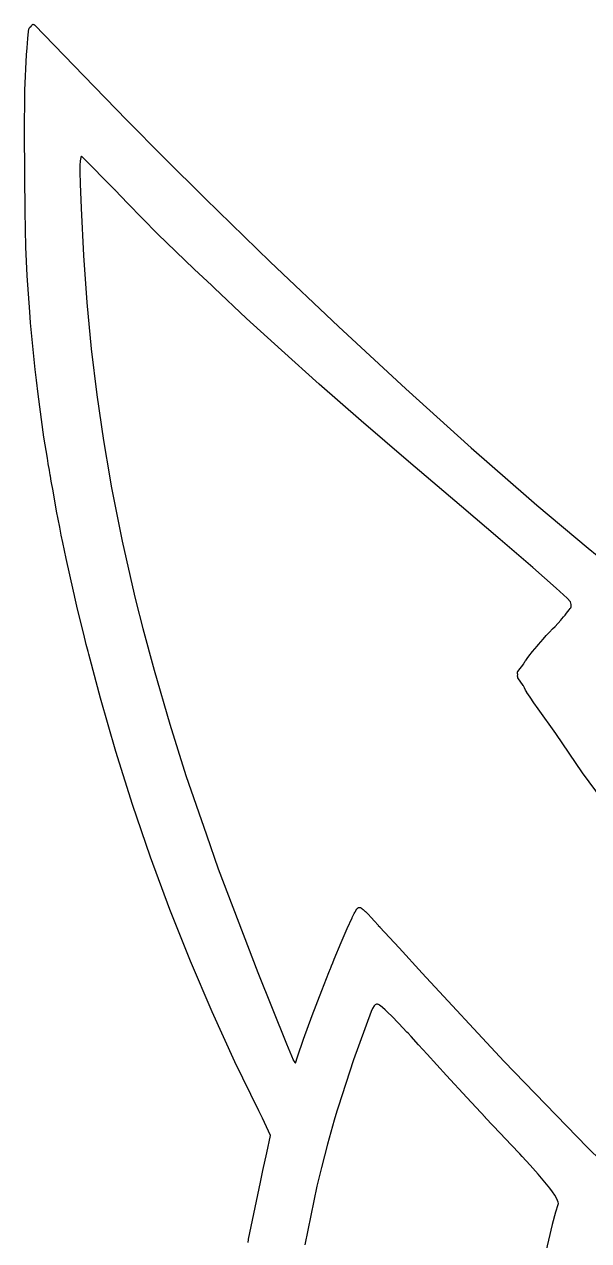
# Model space of a CAD drawing. Extents: x 98.7 to 142.9, y -103.3 to -43.4.
# Drawn here: x 98.72 to 106.95, y -81.86 to -64.11 of the extents above; entities that cross this region are included whole.
import ezdxf

# ---------------------------------------------------------------- set-up
doc = ezdxf.new("R2010")
doc.units = 0
doc.layers.add('BLACK', color=7, linetype='CONTINUOUS')

msp = doc.modelspace()

# ---------------------------------------------------------------- linework, layer by layer
at = {"layer": 'BLACK', "linetype": 'CONTINUOUS'}
for p, q in [((98.7659, -64.313), (98.7767, -64.2134)), ((98.7767, -64.2134), (98.7775, -64.2118)), ((98.7772, -64.2101), (98.789, -64.1622)), ((98.7775, -64.2118), (98.7772, -64.2101)), ((98.789, -64.1622), (98.7947, -64.1546)), ((98.7947, -64.1546), (98.799, -64.1485)), ((98.799, -64.1485), (98.7994, -64.1476)), ((98.7994, -64.1476), (98.7996, -64.1475)), ((98.7996, -64.1475), (98.8001, -64.1469)), ((98.8001, -64.1469), (98.8023, -64.1455)), ((98.8023, -64.1455), (98.81, -64.1441)), ((98.81, -64.1441), (98.8108, -64.1434)), ((98.8108, -64.1434), (98.8121, -64.1435)), ((98.8121, -64.1435), (98.8175, -64.1418)), ((98.8175, -64.1418), (98.8216, -64.1268)), ((98.8216, -64.1268), (98.8257, -64.1214)), ((98.8257, -64.1214), (98.8284, -64.1152)), ((98.8284, -64.1152), (98.8315, -64.114)), ((98.8315, -64.114), (98.8334, -64.1115)), ((98.8334, -64.1115), (98.8402, -64.1106)), ((98.8402, -64.1106), (98.8465, -64.1081)), ((98.8465, -64.1081), (98.8495, -64.1094)), ((98.8495, -64.1094), (98.8527, -64.109)), ((98.8527, -64.109), (98.8581, -64.1131)), ((98.8581, -64.1131), (98.8644, -64.1159)), ((98.8644, -64.1159), (99.5839, -64.8621)), ((98.7584, -64.4507), (98.7658, -64.3143)), ((98.7658, -64.3143), (98.7661, -64.3137)), ((98.7661, -64.3137), (98.7659, -64.313)), ((98.7228, -65.0674), (98.7475, -64.5549)), ((98.7475, -64.5549), (98.7478, -64.5542)), ((98.7476, -64.5534), (98.7584, -64.4507)), ((98.7478, -64.5542), (98.7476, -64.5534)), ((99.5839, -64.8621), (100.213, -65.5081)), ((98.7163, -65.7285), (98.7227, -65.0683)), ((98.7227, -65.0683), (98.7229, -65.0679)), ((98.7229, -65.0679), (98.7228, -65.0674)), ((100.213, -65.5081), (100.754, -66.0518)), ((98.7164, -65.7288), (98.7163, -65.7285)), ((98.7163, -65.7291), (98.7164, -65.7288)), ((98.7232, -66.2297), (98.7163, -65.7291)), ((99.5464, -66.0383), (99.5411, -66.0528)), ((99.5491, -66.0337), (99.5464, -66.0383)), ((100.037, -66.5237), (99.5491, -66.0337)), ((99.5268, -66.1699), (99.5252, -66.2604)), ((99.532, -66.1008), (99.5268, -66.1699)), ((99.5411, -66.0528), (99.532, -66.1008)), ((100.754, -66.0518), (101.354, -66.6503)), ((98.7212, -66.3699), (98.7232, -66.2297)), ((98.7213, -66.3703), (98.7212, -66.3699)), ((98.7212, -66.3707), (98.7213, -66.3703)), ((98.7289, -66.7785), (98.7212, -66.3707)), ((99.5252, -66.2604), (99.5292, -66.4369)), ((99.5292, -66.4369), (99.5435, -66.7897)), ((100.04, -66.5262), (100.037, -66.5237)), ((100.04, -66.5263), (100.04, -66.5262)), ((100.04, -66.5266), (100.04, -66.5263)), ((100.221, -66.7198), (100.04, -66.5266)), ((100.221, -66.7199), (100.221, -66.7198)), ((100.221, -66.7202), (100.221, -66.7199)), ((100.66, -67.1649), (100.221, -66.7202)), ((101.354, -66.6503), (102.304, -67.5737)), ((98.7293, -66.835), (98.7289, -66.7785)), ((98.7294, -66.8352), (98.7293, -66.835)), ((98.7293, -66.8353), (98.7294, -66.8352)), ((98.7401, -67.3585), (98.7293, -66.8353)), ((99.5435, -66.7897), (99.579, -67.4842)), ((100.66, -67.165), (100.66, -67.1649)), ((100.66, -67.1653), (100.66, -67.165)), ((101.195, -67.682), (100.66, -67.1653)), ((98.7402, -67.3588), (98.7401, -67.3585)), ((98.7401, -67.3591), (98.7402, -67.3588)), ((98.7578, -67.7764), (98.7401, -67.3591)), ((99.579, -67.4842), (99.6288, -68.1682)), ((102.304, -67.5737), (103.299, -68.5186)), ((98.758, -67.7768), (98.7578, -67.7764)), ((98.7579, -67.7772), (98.758, -67.7768)), ((98.798, -68.3034), (98.7579, -67.7772)), ((101.195, -67.6821), (101.195, -67.682)), ((101.195, -67.6823), (101.195, -67.6821)), ((101.453, -67.9227), (101.195, -67.6823)), ((101.485, -67.9543), (101.453, -67.9227)), ((101.486, -67.9544), (101.485, -67.9543)), ((101.486, -67.9545), (101.486, -67.9544)), ((101.96, -68.4002), (101.486, -67.9545)), ((99.6288, -68.1682), (99.6934, -68.8442)), ((98.8081, -68.4646), (98.798, -68.3034)), ((98.8083, -68.465), (98.8081, -68.4646)), ((98.8082, -68.4655), (98.8083, -68.465)), ((98.876, -69.1471), (98.8082, -68.4655)), ((101.96, -68.4003), (101.96, -68.4002)), ((101.96, -68.4004), (101.96, -68.4003)), ((102.467, -68.864), (101.96, -68.4004)), ((103.299, -68.5186), (104.284, -69.4304)), ((99.6934, -68.8442), (99.7734, -69.5144)), ((102.467, -68.8642), (102.467, -68.864)), ((102.467, -68.864), (102.467, -68.864)), ((103.02, -69.3581), (102.467, -68.8642)), ((98.8762, -69.1474), (98.876, -69.1471)), ((98.8761, -69.1478), (98.8762, -69.1474)), ((98.8952, -69.3007), (98.8761, -69.1478)), ((98.9164, -69.507), (98.8952, -69.3007)), ((103.02, -69.3582), (103.02, -69.3581)), ((103.02, -69.3583), (103.02, -69.3582)), ((103.633, -69.8952), (103.02, -69.3583)), ((98.9166, -69.5074), (98.9164, -69.507)), ((98.9165, -69.5079), (98.9166, -69.5074)), ((99.003, -70.1348), (98.9165, -69.5079)), ((99.7734, -69.5144), (99.8693, -70.1813)), ((104.284, -69.4304), (105.234, -70.2878)), ((103.633, -69.8953), (103.633, -69.8952)), ((103.633, -69.8952), (103.633, -69.8952)), ((104.32, -70.4878), (103.633, -69.8953)), ((99.0032, -70.1351), (99.003, -70.1348)), ((99.0031, -70.1354), (99.0032, -70.1351)), ((99.0529, -70.4397), (99.0031, -70.1354)), ((99.8693, -70.1813), (99.9616, -70.7289)), ((105.234, -70.2878), (106.079, -71.0268)), ((99.0651, -70.5209), (99.0529, -70.4397)), ((99.0653, -70.5212), (99.0651, -70.5209)), ((99.0652, -70.5215), (99.0653, -70.5212)), ((99.0821, -70.6178), (99.0652, -70.5215)), ((99.0883, -70.6558), (99.0821, -70.6178)), ((99.0929, -70.6858), (99.0883, -70.6558)), ((104.32, -70.4879), (104.32, -70.4878)), ((104.32, -70.4878), (104.32, -70.4878)), ((105.095, -71.1485), (104.32, -70.4879)), ((99.0931, -70.6862), (99.0929, -70.6858)), ((99.093, -70.6866), (99.0931, -70.6862)), ((99.0961, -70.7036), (99.093, -70.6866)), ((99.1081, -70.7764), (99.0961, -70.7036)), ((99.1082, -70.7767), (99.1081, -70.7764)), ((99.1082, -70.777), (99.1082, -70.7767)), ((99.1347, -70.9181), (99.1082, -70.777)), ((99.9616, -70.7289), (99.983, -70.8512)), ((99.1862, -71.2122), (99.1347, -70.9181)), ((99.983, -70.8512), (100.145, -71.6539)), ((105.657, -71.6273), (105.095, -71.1485)), ((106.079, -71.0268), (106.196, -71.127)), ((106.196, -71.127), (106.943, -71.7545)), ((99.1864, -71.2125), (99.1862, -71.2122)), ((99.1863, -71.2128), (99.1864, -71.2125)), ((99.2334, -71.4483), (99.1863, -71.2128)), ((99.2547, -71.5635), (99.2334, -71.4483)), ((99.2549, -71.5639), (99.2547, -71.5635)), ((99.2548, -71.5643), (99.2549, -71.5639)), ((99.2785, -71.6735), (99.2548, -71.5643)), ((99.325, -71.9062), (99.2785, -71.6735)), ((100.145, -71.6539), (100.321, -72.4258)), ((106.134, -72.0386), (105.657, -71.6273)), ((106.943, -71.7545), (107.203, -71.9679)), ((99.3252, -71.9065), (99.325, -71.9062)), ((99.3251, -71.9068), (99.3252, -71.9065)), ((99.4313, -72.3796), (99.3251, -71.9068)), ((106.477, -72.3383), (106.134, -72.0386)), ((99.4458, -72.4468), (99.4313, -72.3796)), ((100.321, -72.4258), (100.345, -72.5286)), ((106.634, -72.4824), (106.477, -72.3383)), ((99.446, -72.4472), (99.4458, -72.4468)), ((99.446, -72.4476), (99.446, -72.4472)), ((99.4517, -72.4704), (99.446, -72.4476)), ((99.4814, -72.6029), (99.4517, -72.4704)), ((99.4816, -72.6032), (99.4814, -72.6029)), ((99.4815, -72.6035), (99.4816, -72.6032)), ((99.582, -73.0074), (99.4815, -72.6035)), ((100.345, -72.5286), (100.446, -72.9256)), ((106.685, -72.5378), (106.634, -72.4824)), ((106.686, -72.5391), (106.685, -72.5378)), ((106.692, -72.5572), (106.686, -72.5391)), ((106.689, -72.6229), (106.693, -72.6088)), ((106.695, -72.5745), (106.692, -72.5572)), ((106.693, -72.6088), (106.695, -72.5915)), ((106.695, -72.5915), (106.695, -72.5745)), ((106.544, -72.8029), (106.559, -72.7862)), ((106.559, -72.7862), (106.583, -72.7579)), ((106.583, -72.7579), (106.606, -72.7306)), ((106.606, -72.7306), (106.627, -72.7044)), ((106.627, -72.7044), (106.647, -72.6795)), ((106.647, -72.6795), (106.665, -72.6561)), ((106.665, -72.6561), (106.681, -72.6344)), ((106.681, -72.6344), (106.689, -72.6229)), ((100.446, -72.9256), (100.609, -73.537)), ((106.378, -72.979), (106.422, -72.9328)), ((106.422, -72.9326), (106.423, -72.9323)), ((106.422, -72.9328), (106.422, -72.9326)), ((106.423, -72.9323), (106.459, -72.8966)), ((106.459, -72.8966), (106.544, -72.8029)), ((99.6187, -73.1612), (99.582, -73.0074)), ((106.218, -73.1628), (106.286, -73.0811)), ((106.286, -73.0806), (106.332, -73.029)), ((106.286, -73.081), (106.286, -73.0806)), ((106.286, -73.0811), (106.286, -73.081)), ((106.332, -73.0287), (106.377, -72.9794)), ((106.332, -73.0289), (106.332, -73.0287)), ((106.332, -73.029), (106.332, -73.0289)), ((106.377, -72.9794), (106.378, -72.9793)), ((106.378, -72.9793), (106.378, -72.979)), ((99.6189, -73.1614), (99.6187, -73.1612)), ((99.6189, -73.1617), (99.6189, -73.1614)), ((99.6456, -73.2627), (99.6189, -73.1617)), ((99.6554, -73.3021), (99.6456, -73.2627)), ((99.6556, -73.3024), (99.6554, -73.3021)), ((99.6555, -73.3027), (99.6556, -73.3024)), ((99.6747, -73.373), (99.6555, -73.3027)), ((106.076, -73.3313), (106.131, -73.2628)), ((106.131, -73.2622), (106.197, -73.1854)), ((106.131, -73.2626), (106.131, -73.2622)), ((106.131, -73.2628), (106.131, -73.2626)), ((106.197, -73.1854), (106.198, -73.1852)), ((106.198, -73.1849), (106.218, -73.1628)), ((106.198, -73.1852), (106.198, -73.1849)), ((99.8252, -73.9423), (99.6747, -73.373)), ((105.915, -73.5565), (106.003, -73.4403)), ((106.003, -73.4403), (106.011, -73.4253)), ((106.011, -73.4253), (106.012, -73.4249)), ((106.012, -73.4242), (106.03, -73.3954)), ((106.012, -73.4249), (106.012, -73.4242)), ((106.03, -73.3954), (106.031, -73.3951)), ((106.031, -73.3945), (106.051, -73.3644)), ((106.031, -73.3951), (106.031, -73.3945)), ((106.051, -73.3644), (106.052, -73.3641)), ((106.052, -73.3637), (106.075, -73.3321)), ((106.052, -73.3641), (106.052, -73.3637)), ((106.075, -73.3321), (106.076, -73.3318)), ((106.076, -73.3318), (106.076, -73.3313)), ((100.609, -73.537), (100.838, -74.3233)), ((105.91, -73.5753), (105.912, -73.5693)), ((105.912, -73.5786), (105.91, -73.5753)), ((105.911, -73.563), (105.914, -73.5602)), ((105.912, -73.5693), (105.911, -73.563)), ((105.911, -73.6154), (105.914, -73.6108)), ((105.912, -73.6199), (105.911, -73.6154)), ((105.911, -73.6244), (105.912, -73.6199)), ((105.914, -73.6291), (105.911, -73.6244)), ((105.912, -73.5824), (105.912, -73.5786)), ((105.919, -73.5987), (105.912, -73.5824)), ((105.914, -73.5602), (105.915, -73.5565)), ((105.914, -73.6108), (105.915, -73.6054)), ((105.915, -73.6344), (105.914, -73.6291)), ((105.915, -73.6054), (105.919, -73.5987)), ((105.915, -73.635), (105.915, -73.6344)), ((105.915, -73.6405), (105.915, -73.635)), ((105.917, -73.6435), (105.915, -73.6405)), ((105.918, -73.6473), (105.917, -73.6435)), ((105.996, -73.76), (105.918, -73.6473)), ((105.997, -73.7622), (105.996, -73.76)), ((105.997, -73.7627), (105.997, -73.7622)), ((105.997, -73.7634), (105.997, -73.7627)), ((106.012, -73.793), (105.997, -73.7634)), ((106.012, -73.7934), (106.012, -73.793)), ((106.012, -73.7939), (106.012, -73.7934)), ((106.029, -73.825), (106.012, -73.7939)), ((106.03, -73.8252), (106.029, -73.825)), ((106.03, -73.8257), (106.03, -73.8252)), ((106.049, -73.8584), (106.03, -73.8257)), ((106.049, -73.8587), (106.049, -73.8584)), ((99.8254, -73.9425), (99.8252, -73.9423)), ((99.8253, -73.9429), (99.8254, -73.9425)), ((100.051, -74.7212), (99.8253, -73.9429)), ((106.049, -73.8591), (106.049, -73.8587)), ((106.095, -73.9302), (106.049, -73.8591)), ((106.095, -73.9304), (106.095, -73.9302)), ((106.095, -73.9308), (106.095, -73.9304)), ((106.15, -74.0108), (106.095, -73.9308)), ((106.15, -74.0109), (106.15, -74.0108)), ((106.15, -74.011), (106.15, -74.0109)), ((106.212, -74.1015), (106.15, -74.011)), ((106.213, -74.1016), (106.212, -74.1015)), ((106.213, -74.1019), (106.213, -74.1016)), ((106.471, -74.4588), (106.213, -74.1019)), ((100.838, -74.3233), (101.074, -75.0735)), ((106.861, -75.0351), (106.471, -74.4588)), ((100.051, -74.7215), (100.051, -74.7212)), ((100.051, -74.7218), (100.051, -74.7215)), ((100.296, -75.4963), (100.051, -74.7218)), ((101.074, -75.0735), (101.373, -75.9385)), ((106.861, -75.0354), (106.861, -75.0351)), ((106.861, -75.036), (106.861, -75.0354)), ((107.8, -76.3059), (106.861, -75.036)), ((100.296, -75.4965), (100.296, -75.4963)), ((100.296, -75.4968), (100.296, -75.4965)), ((100.559, -76.2657), (100.296, -75.4968)), ((101.373, -75.9385), (101.544, -76.4331)), ((100.559, -76.2659), (100.559, -76.2657)), ((100.559, -76.2663), (100.559, -76.2659)), ((100.841, -77.0278), (100.559, -76.2663)), ((101.544, -76.4331), (102.125, -77.9487)), ((100.841, -77.028), (100.841, -77.0278)), ((100.841, -77.0284), (100.841, -77.028)), ((101.139, -77.7808), (100.841, -77.0284)), ((103.544, -77.0618), (103.568, -77.0197)), ((103.568, -77.0197), (103.573, -77.0159)), ((103.573, -77.0159), (103.575, -77.0122)), ((103.575, -77.0122), (103.577, -77.0116)), ((103.577, -77.0116), (103.578, -77.0098)), ((103.578, -77.0098), (103.579, -77.0093)), ((103.579, -77.0092), (103.581, -77.0086)), ((103.579, -77.0093), (103.579, -77.0092)), ((103.579, -77.0093), (103.579, -77.0093)), ((103.581, -77.0086), (103.582, -77.0068)), ((103.582, -77.0068), (103.583, -77.0061)), ((103.583, -77.0061), (103.586, -77.0057)), ((103.586, -77.0057), (103.588, -77.0034)), ((103.588, -77.0034), (103.593, -77.0005)), ((103.593, -77.0005), (103.596, -77.0002)), ((103.596, -77), (103.597, -76.9995)), ((103.596, -77.0001), (103.596, -77)), ((103.596, -77.0002), (103.596, -77.0001)), ((103.596, -77.0001), (103.596, -77.0001)), ((103.597, -76.9995), (103.599, -76.9981)), ((103.599, -76.9981), (103.601, -76.9984)), ((103.601, -76.9984), (103.601, -76.9982)), ((103.601, -76.9982), (103.603, -76.9984)), ((103.603, -76.9984), (103.603, -76.998)), ((103.603, -76.998), (103.608, -76.9989)), ((103.608, -76.9989), (103.613, -76.9982)), ((103.608, -76.9989), (103.608, -76.9989)), ((103.613, -76.9982), (103.614, -76.9985)), ((103.614, -76.9985), (103.615, -76.9983)), ((103.615, -76.9983), (103.616, -76.9991)), ((103.616, -76.9991), (103.617, -76.9993)), ((103.617, -76.9993), (103.617, -76.9993)), ((103.617, -76.9993), (103.617, -76.9993)), ((103.617, -76.9993), (103.62, -77.0004)), ((103.62, -77.0004), (103.621, -77.0011)), ((103.621, -77.0011), (103.622, -77.0013)), ((103.622, -77.0013), (103.625, -77.0028)), ((103.625, -77.0028), (103.626, -77.003)), ((103.626, -77.003), (103.633, -77.0079)), ((103.633, -77.0079), (103.634, -77.0089)), ((103.634, -77.0089), (103.635, -77.0092)), ((103.635, -77.0092), (103.645, -77.0171)), ((103.645, -77.0171), (103.646, -77.0177)), ((103.646, -77.0177), (103.646, -77.0179)), ((103.646, -77.0179), (103.659, -77.0286)), ((103.659, -77.0286), (103.659, -77.0291)), ((103.659, -77.0291), (103.66, -77.0293)), ((103.66, -77.0293), (103.691, -77.0587)), ((103.427, -77.3048), (103.5, -77.148)), ((103.5, -77.1472), (103.53, -77.0893)), ((103.5, -77.1477), (103.5, -77.1472)), ((103.5, -77.148), (103.5, -77.1477)), ((103.53, -77.0883), (103.54, -77.0709)), ((103.53, -77.0889), (103.53, -77.0883)), ((103.53, -77.0893), (103.53, -77.0889)), ((103.54, -77.0709), (103.543, -77.0636)), ((103.543, -77.0636), (103.544, -77.0629)), ((103.544, -77.0629), (103.544, -77.0618)), ((103.691, -77.0587), (103.691, -77.0591)), ((103.691, -77.0591), (103.692, -77.0592)), ((103.692, -77.0592), (103.731, -77.0981)), ((103.731, -77.0981), (103.731, -77.0983)), ((103.731, -77.0983), (103.731, -77.0985)), ((103.731, -77.0985), (103.776, -77.1455)), ((103.776, -77.1455), (103.776, -77.1457)), ((103.776, -77.1457), (103.777, -77.1458)), ((103.777, -77.1458), (103.827, -77.1997)), ((103.827, -77.1997), (103.827, -77.1999)), ((103.827, -77.1999), (103.827, -77.2)), ((103.827, -77.2), (103.881, -77.2595)), ((103.338, -77.5099), (103.426, -77.3054)), ((103.426, -77.3054), (103.427, -77.3052)), ((103.427, -77.3052), (103.427, -77.3048)), ((103.881, -77.2595), (103.881, -77.2596)), ((103.881, -77.2596), (103.881, -77.2597)), ((103.881, -77.2597), (103.901, -77.2823)), ((103.901, -77.2823), (103.904, -77.2846)), ((103.904, -77.2846), (103.904, -77.2848)), ((103.904, -77.2848), (103.904, -77.2848)), ((103.904, -77.2848), (104.185, -77.5872)), ((103.238, -77.7537), (103.338, -77.5103)), ((103.338, -77.5101), (103.338, -77.5099)), ((103.338, -77.5103), (103.338, -77.5101)), ((103.217, -77.8063), (103.238, -77.754)), ((103.238, -77.7538), (103.238, -77.7537)), ((103.238, -77.754), (103.238, -77.7538)), ((104.185, -77.5872), (104.185, -77.5873)), ((104.185, -77.5873), (104.185, -77.5874)), ((104.185, -77.5874), (104.522, -77.9566)), ((101.14, -77.7811), (101.139, -77.7808)), ((101.14, -77.7814), (101.14, -77.7811)), ((101.455, -78.5231), (101.14, -77.7814)), ((103.16, -77.9483), (103.183, -77.8879)), ((103.183, -77.8879), (103.184, -77.8878)), ((103.184, -77.8876), (103.188, -77.878)), ((103.184, -77.8878), (103.184, -77.8876)), ((103.188, -77.878), (103.198, -77.8522)), ((103.198, -77.8519), (103.217, -77.8063)), ((103.198, -77.8521), (103.198, -77.8519)), ((103.198, -77.8522), (103.198, -77.8521)), ((102.125, -77.9487), (102.542, -78.9911)), ((103.055, -78.2118), (103.16, -77.9483)), ((104.522, -77.9566), (105.714, -79.2416)), ((102.915, -78.5776), (103.055, -78.2121)), ((103.055, -78.212), (103.055, -78.2118)), ((103.055, -78.2121), (103.055, -78.212)), ((103.798, -78.4719), (103.776, -78.5184)), ((103.82, -78.435), (103.798, -78.4719)), ((103.821, -78.4332), (103.82, -78.435)), ((103.833, -78.4222), (103.821, -78.4332)), ((103.844, -78.4148), (103.833, -78.4222)), ((103.854, -78.4104), (103.844, -78.4148)), ((103.863, -78.4083), (103.854, -78.4104)), ((103.866, -78.4084), (103.863, -78.4083)), ((103.87, -78.4102), (103.866, -78.4084)), ((103.877, -78.4132), (103.87, -78.4102)), ((103.884, -78.4169), (103.877, -78.4132)), ((103.891, -78.4212), (103.884, -78.4169)), ((103.899, -78.4261), (103.891, -78.4212)), ((103.917, -78.4383), (103.899, -78.4261)), ((103.937, -78.4531), (103.917, -78.4383)), ((103.944, -78.4595), (103.937, -78.4531)), ((103.981, -78.494), (103.944, -78.4595)), ((101.456, -78.5234), (101.455, -78.5231)), ((101.456, -78.5237), (101.456, -78.5234)), ((101.788, -79.2529), (101.456, -78.5237)), ((102.79, -78.9226), (102.915, -78.578)), ((102.915, -78.5778), (102.915, -78.5776)), ((102.915, -78.578), (102.915, -78.5778)), ((103.776, -78.5184), (103.521, -79.2234)), ((104.024, -78.5357), (103.981, -78.494)), ((104.072, -78.5827), (104.024, -78.5357)), ((104.179, -78.6914), (104.072, -78.5827)), ((104.299, -78.817), (104.179, -78.6914)), ((104.316, -78.8346), (104.299, -78.817)), ((102.542, -78.9911), (102.637, -79.2223)), ((102.704, -79.1792), (102.79, -78.9232)), ((102.79, -78.9229), (102.79, -78.9226)), ((102.79, -78.9232), (102.79, -78.9229)), ((104.358, -78.8804), (104.316, -78.8346)), ((104.468, -79.002), (104.358, -78.8804)), ((104.593, -79.1399), (104.468, -79.002)), ((104.468, -79.002), (104.468, -79.002)), ((102.671, -79.2694), (102.704, -79.1792)), ((104.593, -79.14), (104.593, -79.1399)), ((104.593, -79.1399), (104.593, -79.1399)), ((104.877, -79.4533), (104.593, -79.14)), ((101.788, -79.2532), (101.788, -79.2529)), ((101.788, -79.2535), (101.788, -79.2532)), ((102.136, -79.9685), (101.788, -79.2535)), ((102.637, -79.2223), (102.639, -79.2269)), ((102.639, -79.2269), (102.639, -79.2282)), ((102.639, -79.2282), (102.653, -79.2483)), ((102.653, -79.2483), (102.664, -79.2626)), ((102.664, -79.2626), (102.671, -79.2694)), ((103.521, -79.2234), (103.294, -79.9121)), ((105.714, -79.2416), (106.935, -80.5011)), ((104.877, -79.4534), (104.877, -79.4533)), ((104.877, -79.4535), (104.877, -79.4534)), ((105.172, -79.7749), (104.877, -79.4535)), ((105.172, -79.775), (105.172, -79.7749)), ((105.172, -79.7751), (105.172, -79.775)), ((105.444, -80.0669), (105.172, -79.7751)), ((102.137, -79.9687), (102.136, -79.9685)), ((102.137, -79.9688), (102.137, -79.9687)), ((102.191, -80.0767), (102.137, -79.9688)), ((103.276, -79.9729), (103.238, -80.1037)), ((103.294, -79.9121), (103.276, -79.9729)), ((105.444, -80.0671), (105.444, -80.0669)), ((105.444, -80.0669), (105.444, -80.0669)), ((105.657, -80.2915), (105.444, -80.0671)), ((102.309, -80.3268), (102.191, -80.0767)), ((103.238, -80.1037), (103.14, -80.4541)), ((102.255, -80.579), (102.309, -80.3268)), ((105.819, -80.4612), (105.657, -80.2915)), ((105.657, -80.2915), (105.657, -80.2915)), ((105.657, -80.2915), (105.657, -80.2915)), ((102.195, -80.8374), (102.255, -80.579)), ((103.14, -80.4541), (103.051, -80.7948)), ((105.945, -80.596), (105.819, -80.4612)), ((105.979, -80.6326), (105.945, -80.596)), ((106.935, -80.5011), (108.186, -81.7349)), ((106.097, -80.7611), (105.979, -80.6326)), ((106.214, -80.8928), (106.097, -80.7611)), ((102.16, -81.0075), (102.194, -80.8381)), ((102.194, -80.8381), (102.195, -80.8378)), ((102.195, -80.8378), (102.195, -80.8374)), ((103.051, -80.7948), (102.982, -81.0666)), ((106.334, -81.0356), (106.214, -80.8928)), ((101.988, -81.842), (102.16, -81.0075)), ((102.982, -81.0666), (102.81, -81.9252)), ((106.382, -81.0966), (106.334, -81.0356)), ((106.422, -81.151), (106.382, -81.0966)), ((106.454, -81.1988), (106.422, -81.151)), ((106.479, -81.2399), (106.454, -81.1988)), ((106.496, -81.2743), (106.479, -81.2399)), ((106.506, -81.3013), (106.496, -81.2743)), ((106.509, -81.3199), (106.506, -81.3013)), ((106.424, -81.6239), (106.472, -81.4435)), ((106.472, -81.4424), (106.507, -81.3338)), ((106.472, -81.443), (106.472, -81.4424)), ((106.472, -81.4435), (106.472, -81.443)), ((106.507, -81.3331), (106.509, -81.3199)), ((106.507, -81.3338), (106.507, -81.3331)), ((106.367, -81.8562), (106.424, -81.6244)), ((106.424, -81.6242), (106.424, -81.6239)), ((106.424, -81.6244), (106.424, -81.6242)), ((101.981, -81.8898), (101.988, -81.8433)), ((101.988, -81.8427), (101.988, -81.842)), ((101.988, -81.8433), (101.988, -81.8427)), ((106.305, -82.1215), (106.367, -81.8565)), ((106.367, -81.8564), (106.367, -81.8562)), ((106.367, -81.8565), (106.367, -81.8564))]:
    msp.add_line(p, q, dxfattribs=at)

doc.saveas('drawing.dxf')
